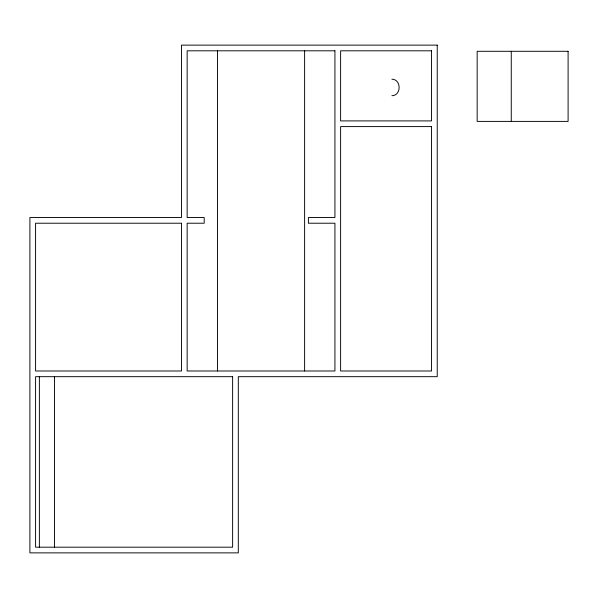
<?xml version="1.0" encoding="UTF-8"?>
<svg xmlns="http://www.w3.org/2000/svg" width="598" height="598" viewBox="0 0 598 598"><rect width="100%" height="100%" fill="white"/><g stroke="black" fill="none" stroke-linecap="round" stroke-linejoin="round"><path stroke-width="0.9" d="M391.907 95.717C401.527 95.613 401.527 79.302 391.907 79.198M431.554 126.589L340.613 126.589L340.613 370.992L431.554 370.992L431.554 126.417M511.26 51.293L511.26 121.394M304.614 50.808L304.614 370.992M217.463 50.808L217.463 370.992M54.53 376.68L54.53 547.192M39.371 376.68L39.371 547.192M437.235 45.127L181.471 45.127L181.471 217.53L29.9 217.53L29.9 552.873L238.303 552.873L238.303 376.68L437.235 376.68L437.235 45.127M334.932 50.808L187.152 50.808L187.152 217.53L204.202 217.53L204.202 223.218L187.152 223.218L187.152 370.992L334.932 370.992L334.932 223.218L308.404 223.218L308.404 217.53L334.932 217.53L334.932 50.808M431.554 50.808L340.613 50.808L340.613 120.908L431.554 120.908L431.554 50.808M568.1 51.293L477.159 51.293L477.159 121.394L568.1 121.394L568.1 51.293M181.471 223.218L35.581 223.218L35.581 370.992L181.471 370.992L181.471 223.218M232.622 376.68L35.581 376.68L35.581 547.192L232.622 547.192L232.622 376.68"/></g></svg>
